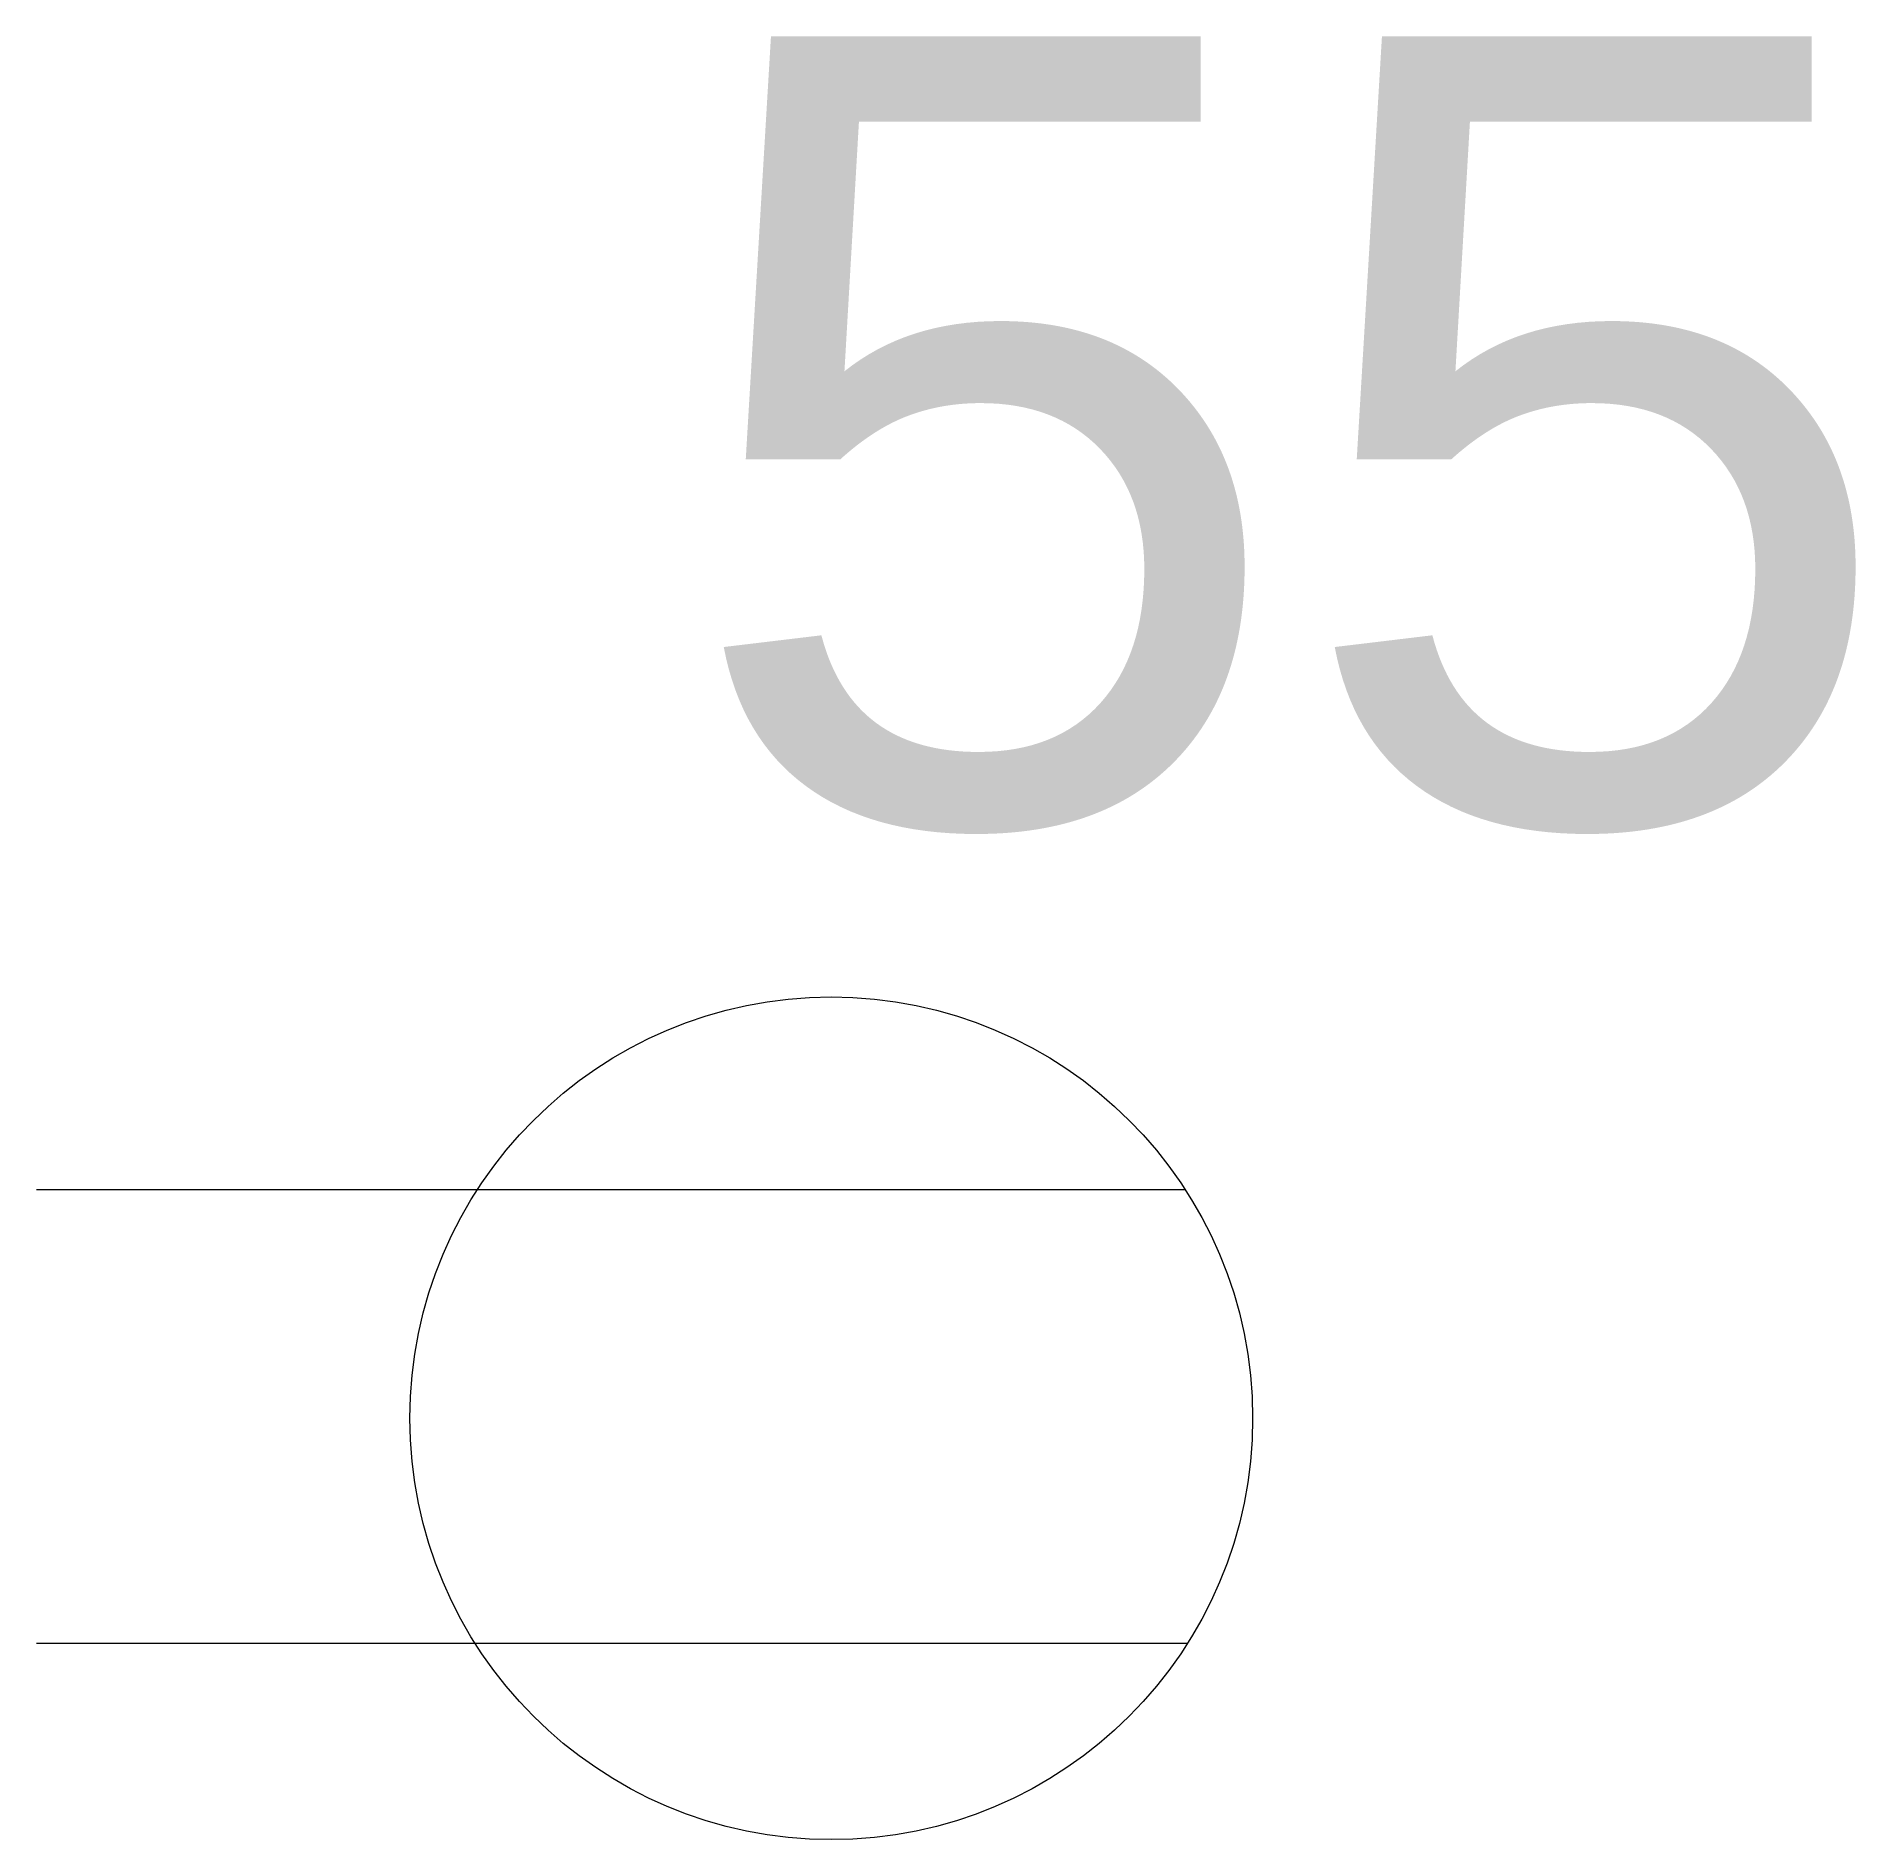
# Model space of a CAD drawing. Header units: inches. Extents: x 411.2 to 418.14, y 192.31 to 199.19.
import ezdxf
from ezdxf.enums import TextEntityAlignment as Align

# ---------------------------------------------------------------- set-up
doc = ezdxf.new("R2010")
doc.units = ezdxf.units.IN
doc.header["$MEASUREMENT"] = 0
doc.layers.get('0').update_dxf_attribs({"lineweight": 9})
doc.layers.add('E102-2nd-floor-electrical', color=7, linetype='Continuous', lineweight=9)
doc.layers.get('0').off()
doc.styles.add('Reg', font='Arial.ttf', dxfattribs={"height": 3})

# ---------------------------------------------------------------- blocks, each defined once
blk = doc.blocks.new('duplex')
at = {"style": 'Reg'}
blk.add_attdef('ID', text='', height=3, dxfattribs=at).set_placement((292.5485, 61.4623), align=Align.MIDDLE_CENTER)

msp = doc.modelspace()

# ---------------------------------------------------------------- linework, layer by layer
at = {"layer": 'E102-2nd-floor-electrical'}
for p, q in [((411.1959, 194.7905), (415.5778, 194.7905)), ((411.1959, 193.06), (415.5873, 193.06))]:
    msp.add_line(p, q, dxfattribs=at)
msp.add_circle((414.2281, 193.9178), 1.6072, dxfattribs=at)

# ---------------------------------------------------------------- block references
msp.add_blockref('duplex', (123.4321, 136.2268), dxfattribs=at).add_auto_attribs({'ID': '55'})

doc.saveas('drawing.dxf')
